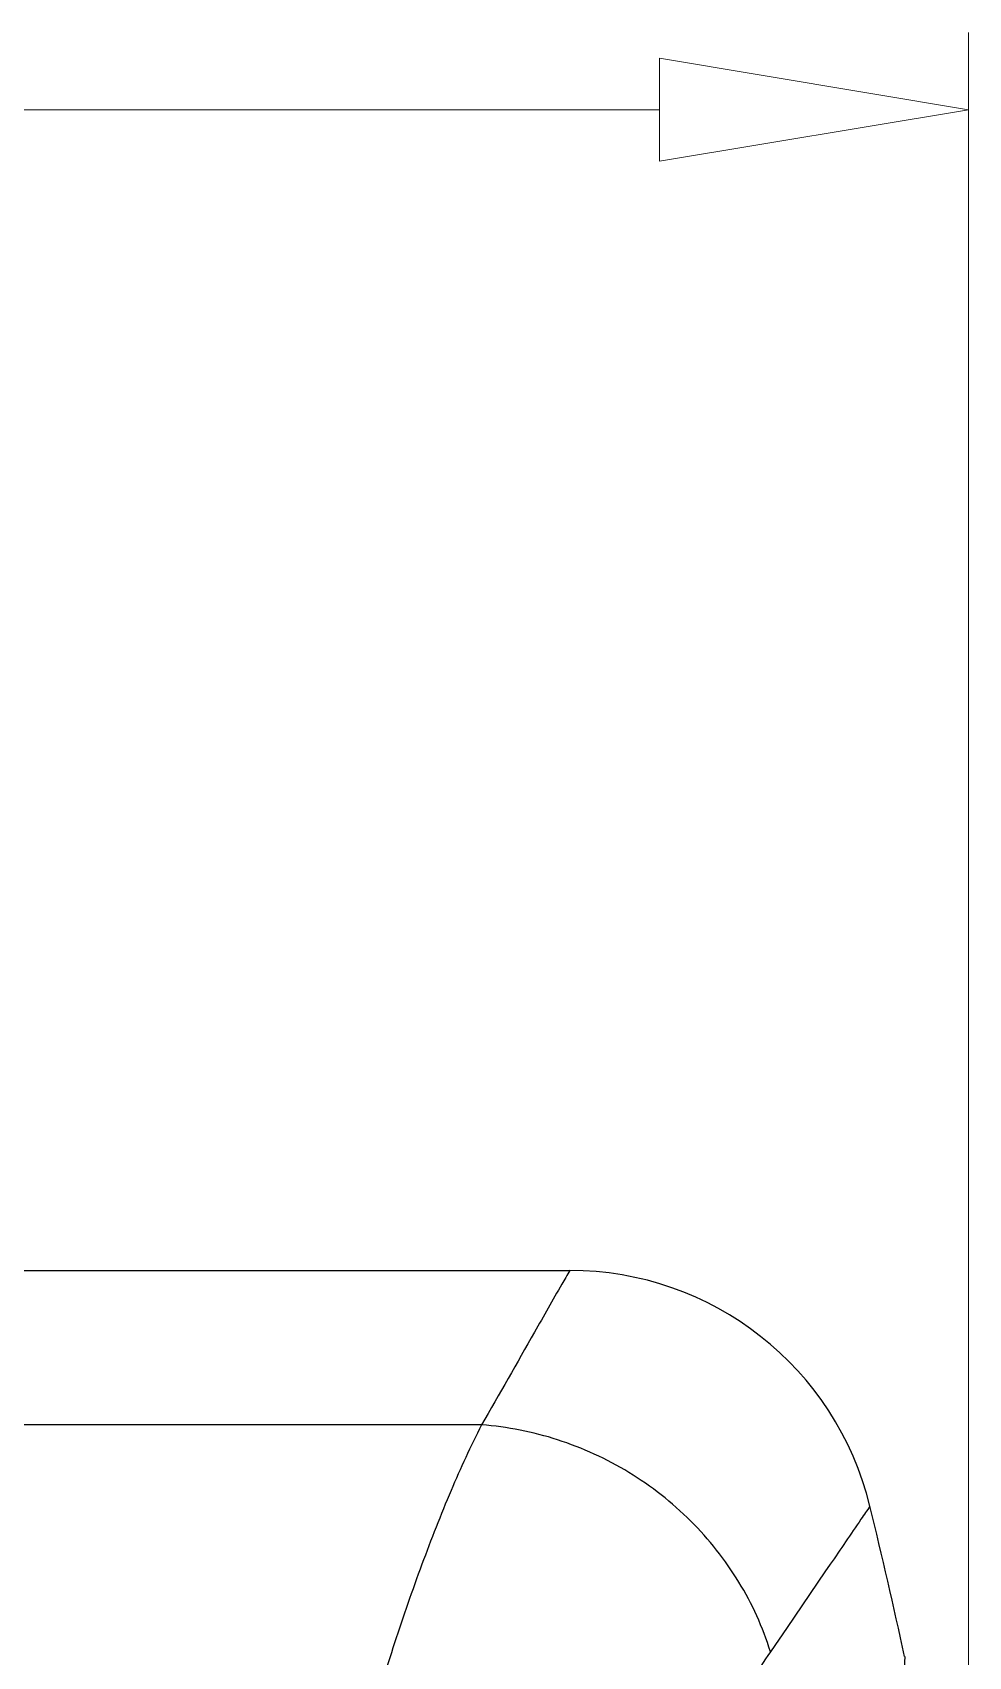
# Model space of a CAD drawing. Header units: millimetres. Extents: x 1786 to 4339, y -2795 to -1928.
# Drawn here: x 3995.36 to 4007.47, y -2580.95 to -2559.92 of the extents above; entities that cross this region are included whole.
import ezdxf

# ---------------------------------------------------------------- set-up
doc = ezdxf.new("R2010")
doc.units = ezdxf.units.MM
doc.layers.add('dim', color=3, linetype='Continuous', lineweight=9)
doc.styles.add('FFS', font='simfang0.ttf', dxfattribs={"width": 0.85})
doc.dimstyles.new('YanXiu', dxfattribs={"dimtxt": 2.5, "dimasz": 2.2, "dimexe": 1, "dimexo": 0.6, "dimgap": 0.66, "dimtad": 0, "dimzin": 9, "dimdsep": 46, "dimtxsty": 'FFS', "dimblk": 'CLOSEDBLANK', "dimcen": 0, "dimclrd": 256, "dimclre": 131, "dimclrt": 42, "dimazin": 2, "dimtfac": 1, "dimtofl": 0, "dimtmove": 0, "dimatfit": 3, "dimldrblk": 'CLOSEDBLANK', "dimfxl": 1, "dimlwd": 5, "dimlwe": 5, "dimarcsym": 0})

# ---------------------------------------------------------------- blocks, each defined once
blk = doc.blocks.new('_ClosedBlank')
at = {"color": 0, "linetype": 'ByBlock', "lineweight": -2}
for p, q in [((-1, 0.1667), (0, 0)), ((-1, 0.1667), (-1, -0.1667)), ((0, 0), (-1, -0.1667))]:
    blk.add_line(p, q, dxfattribs=at)
blk = doc.blocks.new('*D234')
at = {"layer": 'Defpoints', "color": 0}
for p in [(4007.472, -2560.92), (3909.475, -2597.952), (4007.472, -2597.952)]:
    blk.add_point(p, dxfattribs=at)
at = {"layer": 'dim', "color": 131, "lineweight": 5}
for p, q in [((3909.475, -2596.953), (3909.475, -2559.92)), ((4007.472, -2596.953), (4007.472, -2559.92))]:
    blk.add_line(p, q, dxfattribs=at)
at = {"layer": 'dim', "lineweight": 5}
for p, q in [((3913.475, -2560.92), (3955.062, -2560.92)), ((4003.472, -2560.92), (3961.885, -2560.92))]:
    blk.add_line(p, q, dxfattribs=at)
at = {"layer": 'dim', "lineweight": 5, "xscale": 4, "yscale": 4, "zscale": 4, "rotation": 180}
blk.add_blockref('_ClosedBlank', (3909.475, -2560.92), dxfattribs=at)
at = {"layer": 'dim', "lineweight": 5, "xscale": 4, "yscale": 4, "zscale": 4}
blk.add_blockref('_ClosedBlank', (4007.472, -2560.92), dxfattribs=at)
at = {"layer": 'dim', "color": 42, "insert": (3958.474, -2560.92), "char_height": 5, "attachment_point": 5, "style": 'FFS'}
blk.add_mtext('98', dxfattribs=at)
blk = doc.blocks.new('*u270')
at = {"color": 7, "linetype": 'Continuous'}
for p, q in [((-111.973, 219.216, 0), (-104.535, 219.216, 0)), ((-105.676, 217.215, 0), (-117.848, 217.215, 0)), ((-101.163, 215.41, 0), (-101.231, 215.311, 0)), ((-101.231, 215.311, 0), (-101.722, 214.592, 0)), ((-101.722, 214.592, 0), (-101.937, 214.278, 0))]:
    blk.add_line(p, q, dxfattribs=at)
for centre, radius, start, end in [((-104.535, 215.216, 0), 4, 13.7008, 89.9992), ((-178.373, 197.216, 0), 80, 12.2689, 13.70025), ((32.275, 209.318, 0), 132.565, 177.88221, 178.14212)]:
    blk.add_arc(centre, radius, start, end, dxfattribs=at)
for points, start_tangent, end_tangent in [([(-104.535, 219.216, 0), (-104.638, 219.036, 0), (-104.99, 218.417, 0), (-105.676, 217.215, 0)], (-0.494618, -0.86911), (-0.496127, -0.86825)), ([(-105.676, 217.215, 0), (-106.071, 216.365, 0), (-106.448, 215.41, 0), (-106.801, 214.392, 0), (-107.124, 213.35, 0), (-107.417, 212.311, 0), (-107.677, 211.292, 0), (-107.912, 210.282, 0), (-108.133, 209.235, 0), (-108.344, 208.113, 0), (-108.54, 206.928, 0), (-108.713, 205.705, 0), (-108.862, 204.438, 0), (-108.985, 203.099, 0), (-109.079, 201.661, 0), (-109.135, 200.094, 0), (-109.142, 198.359, 0)], (-0.458666, -0.888609), (0.013223, -0.999913)), ([(-101.937, 214.278, 0), (-102.346, 215.181, 0), (-102.97, 215.972, 0), (-103.769, 216.599, 0), (-104.691, 217.022, 0), (-105.676, 217.215, 0)], (-0.296146, 0.955143), (-0.99744, 0.071502)), ([(-100.649, 216.164, 0), (-100.765, 215.994, 0), (-101.163, 215.41, 0)], (-0.563048, -0.826424), (-0.563918, -0.825831)), ([(-101.937, 214.278, 0), (-102.411, 213.506, 0), (-102.864, 212.636, 0), (-103.286, 211.712, 0), (-103.67, 210.773, 0), (-104.014, 209.842, 0), (-104.318, 208.932, 0), (-104.595, 208.019, 0), (-104.858, 207.048, 0), (-105.108, 206.005, 0), (-105.331, 204.923, 0), (-105.522, 203.804, 0), (-105.682, 202.625, 0), (-105.804, 201.357, 0), (-105.88, 199.972, 0), (-105.893, 198.429, 0)], (-0.565075, -0.825039), (0.015986, -0.999872))]:
    blk.add_spline(points, degree=3, dxfattribs=dict(at, start_tangent=start_tangent, end_tangent=end_tangent))
at = {"layer": 'dim'}
dim = blk.add_linear_dim(base=(-99.374, 234.249, 0), p1=(-197.371, 197.216, 0), p2=(-99.374, 197.216, 0), dimstyle='YanXiu', override={"dimtxt": 5, "dimasz": 4, "dimexe": 0.9995, "dimexo": 0.9995, "dimgap": 0.9995}, dxfattribs=at)
dim.commit()
dim.dimension.update_dxf_attribs({"geometry": '*D234', "text_midpoint": (-148.372, 234.249, 0), "insert": (-4106.846, 2795.168)})

msp = doc.modelspace()

# ---------------------------------------------------------------- block references
msp.add_blockref('*u270', (4106.846, -2795.168))

doc.saveas('drawing.dxf')
